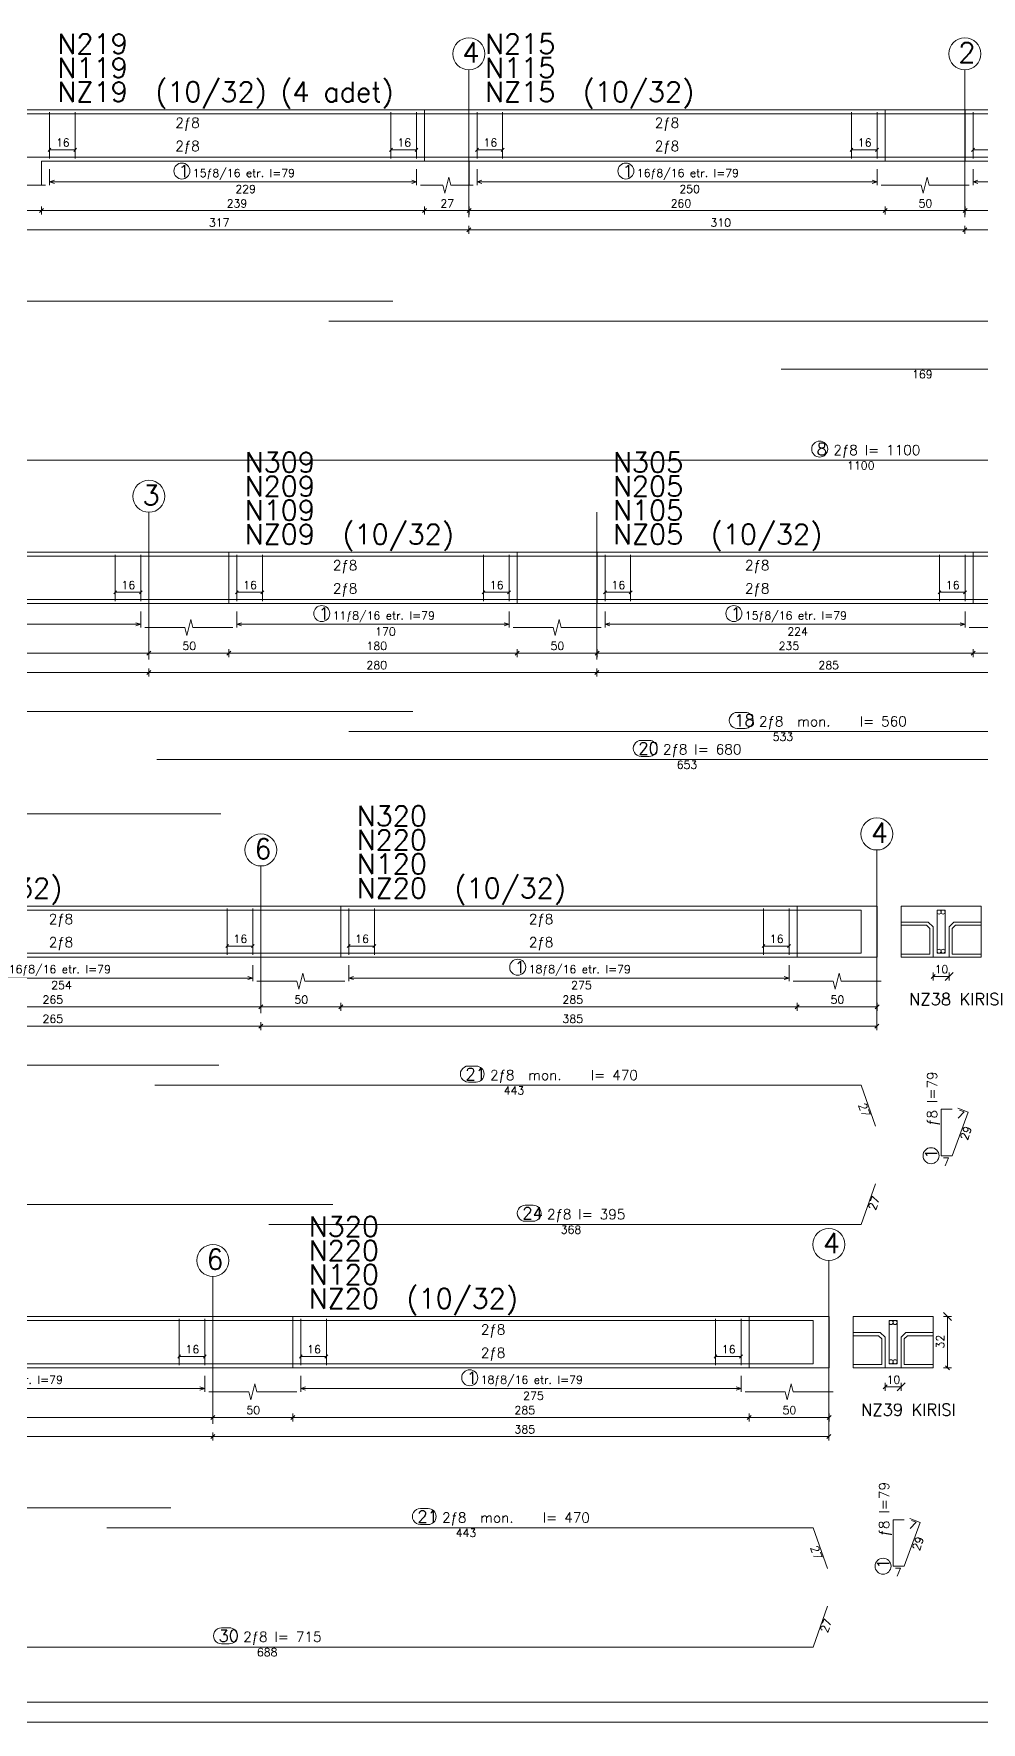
# Model space of a CAD drawing. Header units: inches. Extents: x -1.11 to 0.08, y 2.98 to 3.82.
# Drawn here: x -0.7101 to -0.4732, y 2.9812 to 3.4032 of the extents above; entities that cross this region are included whole.
import ezdxf

# ---------------------------------------------------------------- set-up
doc = ezdxf.new("R2010")
doc.units = ezdxf.units.IN
doc.header["$MEASUREMENT"] = 0
doc.linetypes.add('CENTER', pattern=[0.006500000000000001, 0.002, -0.001, 0.0005, -0.001, 0.002])
doc.linetypes.add('HIDDEN', pattern=[0.006, 0.002, -0.002, 0.002])
for name, color, linetype, lineweight in [('DONATI', 84, 'Continuous', 0), ('OLCU', 1, 'Continuous', 0), ('PENC2', 1, 'Continuous', 0), ('PENC3', 5, 'Continuous', 0), ('PENC4', 84, 'Continuous', 0), ('PEND2', 1, 'CENTER', 0), ('PENH3', 2, 'HIDDEN', 0)]:
    doc.layers.add(name, color=color, linetype=linetype, lineweight=lineweight)
doc.styles.add('RomanSTA', font='RomanSTA')

msp = doc.modelspace()

# ---------------------------------------------------------------- linework, layer by layer
at = {"layer": 'DONATI', "linetype": 'Continuous'}
for p, q in [((-1.084530444301764, 3.383233110782922), (-0.6203167601005237, 3.383233110782922)), ((-0.6363167627231281, 3.383233110782922), (-0.2452504201308887, 3.383233110782922)), ((-0.7261304421798389, 3.372433110782922), (-0.2852504415885608, 3.372433110782922)), ((-1.084530444301764, 3.336433110782921), (-0.6203167601005237, 3.336433110782921)), ((-0.6363167627231281, 3.331433110782922), (-0.2452504201308887, 3.331433110782922)), ((-0.5232504172698658, 3.319433110782922), (-0.455650465048949, 3.319433110782922)), ((-0.7261304421798389, 3.296633110782921), (-0.2852504415885608, 3.296633110782921)), ((-1.084530444301764, 3.272633110782921), (-0.6153304441348713, 3.272633110782921)), ((-0.6313304467574756, 3.272633110782921), (-0.4172504706756275, 3.272633110782921)), ((-1.084530444301764, 3.261833110782922), (-0.6633304520026844, 3.261833110782922)), ((-0.6793304546252887, 3.261833110782922), (-0.4172504706756275, 3.261833110782922)), ((-1.084530444301764, 3.233833110782922), (-0.6153304441348713, 3.233833110782922)), ((-0.6313304467574756, 3.228833110782921), (-0.4172504706756275, 3.228833110782921)), ((-0.6793304546252887, 3.221833110782922), (-0.4172504706756275, 3.221833110782922)), ((-1.084530444301764, 3.208233110782921), (-0.6633304520026844, 3.208233110782921)), ((-1.084530444301764, 3.184233110782921), (-0.6638104482070606, 3.184233110782921)), ((-0.679810450829665, 3.184233110782921), (-0.5032504363433521, 3.184233110782921)), ((-0.5032504363433521, 3.184233110782921), (-0.5032504363433521, 3.173433110782922)), ((-0.5032504363433521, 3.173433110782922), (-0.5032504363433521, 3.184233110782921)), ((-1.084530444301764, 3.173433110782922), (-0.6353304548637073, 3.173433110782922)), ((-0.6513304574863117, 3.173433110782922), (-0.5032504363433521, 3.173433110782922)), ((-1.084530444301764, 3.145433110782922), (-0.6638104482070606, 3.145433110782922)), ((-0.679810450829665, 3.140433110782921), (-0.5032504363433521, 3.140433110782921)), ((-0.5032504363433521, 3.140433110782921), (-0.499650435008208, 3.130233110782922)), ((-0.4832504554168384, 3.134433110782922), (-0.4832504554168384, 3.122833110782921)), ((-0.4832504554168384, 3.134433110782922), (-0.4804504676238697, 3.134433110782922)), ((-0.4804504676238697, 3.122833110782921), (-0.476450459517638, 3.133733110782921)), ((-0.4790787263290088, 3.134733110782922), (-0.476450459517638, 3.133733110782921)), ((-0.4804504676238697, 3.122833110782921), (-0.4832504554168384, 3.122833110782921)), ((-0.5032504363433521, 3.105633110782922), (-0.499650435008208, 3.115833110782921)), ((-1.084530444301764, 3.110633110782921), (-0.6353304548637073, 3.110633110782921)), ((-0.6513304574863117, 3.105633110782922), (-0.5032504363433521, 3.105633110782922)), ((-1.084530444301764, 3.081633110782922), (-0.6758104427234333, 3.081633110782922)), ((-0.6918104453460376, 3.081633110782922), (-0.5152504606620472, 3.081633110782922)), ((-0.5152504606620472, 3.081633110782922), (-0.5152504606620472, 3.070833110782921)), ((-0.5152504606620472, 3.070833110782921), (-0.5152504606620472, 3.081633110782922)), ((-0.7912504537479084, 3.070833110782921), (-0.5152504606620472, 3.070833110782921)), ((-1.084530444301764, 3.034833110782921), (-0.6758104427234333, 3.034833110782921)), ((-0.4952504201308887, 3.031833110782922), (-0.4952504201308887, 3.020233110782922)), ((-0.4952504201308887, 3.031833110782922), (-0.49245043233792, 3.031833110782922)), ((-0.49245043233792, 3.020233110782922), (-0.4884504242316883, 3.031133110782922)), ((-0.4910786910430591, 3.032133110782921), (-0.4884504242316883, 3.031133110782922)), ((-0.6918104453460376, 3.029833110782922), (-0.5152504606620472, 3.029833110782922)), ((-0.5152504606620472, 3.029833110782922), (-0.5116504593269031, 3.019633110782922)), ((-0.49245043233792, 3.020233110782922), (-0.4952504201308887, 3.020233110782922)), ((-0.5152504606620472, 3.000033110782922), (-0.5116504593269031, 3.010233110782921)), ((-0.7912504537479084, 3.000033110782922), (-0.5152504606620472, 3.000033110782922))]:
    msp.add_line(p, q, dxfattribs=at)
at = {"layer": 'OLCU', "linetype": 'Continuous'}
for p, q in [((-0.706483588971297, 3.373833110782921), (-0.7057775123492878, 3.374633110782922)), ((-0.7061296565906208, 3.373233110782921), (-0.7061308188811939, 3.375233110782922)), ((-0.7061304314510028, 3.374233110782922), (-0.6997304423228901, 3.374233110782922)), ((-0.7000835700408619, 3.373833110782921), (-0.699377523221175, 3.374633110782922)), ((-0.6997296376601856, 3.373233110782921), (-0.6997308297530811, 3.375233110782922)), ((-0.6211320026294391, 3.373833110782921), (-0.6204259558097522, 3.374633110782922)), ((-0.6207780702487629, 3.373233110782921), (-0.6207792623416584, 3.375233110782922)), ((-0.6207788749114673, 3.374233110782922), (-0.6143788559810321, 3.374233110782922)), ((-0.614731983699004, 3.373833110782921), (-0.6140259368793171, 3.374633110782922)), ((-0.6143780811206501, 3.373233110782921), (-0.6143792434112232, 3.375233110782922)), ((-0.5996035499946277, 3.373833110782921), (-0.5988975329772632, 3.374633110782922)), ((-0.5992496772185962, 3.373233110782921), (-0.599250809706847, 3.375233110782922)), ((-0.5992504520789783, 3.374233110782922), (-0.5928504629508655, 3.374233110782922)), ((-0.5932035608665149, 3.373833110782921), (-0.5924975438491504, 3.374633110782922)), ((-0.5928496284858387, 3.373233110782921), (-0.5928508205787342, 3.375233110782922)), ((-0.5060035748855274, 3.373833110782921), (-0.5052974982635181, 3.374633110782922)), ((-0.5056496425048511, 3.373233110782921), (-0.5056508345977466, 3.375233110782922)), ((-0.5056504173652332, 3.374233110782922), (-0.4992504282371204, 3.374233110782922)), ((-0.4996035857574146, 3.373833110782921), (-0.4988975091354053, 3.374633110782922)), ((-0.4992496533767383, 3.373233110782921), (-0.4992508454696338, 3.375233110782922)), ((-0.4756035967246692, 3.373833110782921), (-0.47489752010266, 3.374633110782922)), ((-0.475249664343993, 3.373233110782921), (-0.4752508564368885, 3.375233110782922)), ((-0.475250439204375, 3.374233110782922), (-0.4688504500762622, 3.374233110782922)), ((-0.690083579577605, 3.263233110782922), (-0.6893775327579181, 3.264033110782921)), ((-0.6897296471969288, 3.262633110782922), (-0.6897308392898243, 3.264633110782921)), ((-0.6897304518596332, 3.263633110782922), (-0.683330432929198, 3.263633110782922)), ((-0.6836835606471698, 3.263233110782922), (-0.682977513827483, 3.264033110782921)), ((-0.683329658068816, 3.262633110782922), (-0.6833308203593891, 3.264633110782921)), ((-0.6596835716144245, 3.263233110782922), (-0.6589775247947376, 3.264033110782921)), ((-0.6593296392337482, 3.262633110782922), (-0.6593308313266437, 3.264633110782921)), ((-0.6593304438964527, 3.263633110782922), (-0.6529304547683399, 3.263633110782922)), ((-0.6532835824863117, 3.263233110782922), (-0.6525775356666248, 3.264033110782921)), ((-0.6529296501056354, 3.262633110782922), (-0.6529308421985309, 3.264633110782921)), ((-0.5980035825149219, 3.263233110782922), (-0.5972975058929126, 3.264033110782921)), ((-0.5976496501342456, 3.262633110782922), (-0.5976508422271412, 3.264633110782921)), ((-0.5976504249946277, 3.263633110782922), (-0.5912504358665149, 3.263633110782922)), ((-0.5916035933868091, 3.263233110782922), (-0.5908975167647998, 3.264033110782921)), ((-0.5912496610061329, 3.262633110782922), (-0.5912508530990284, 3.264633110782921)), ((-0.5676036043540638, 3.263233110782922), (-0.5668975277320545, 3.264033110782921)), ((-0.5672496719733875, 3.262633110782922), (-0.5672508044616382, 3.264633110782921)), ((-0.5672504468337696, 3.263633110782922), (-0.5608504577056568, 3.263633110782922)), ((-0.5612035556213062, 3.263233110782922), (-0.5604975386039417, 3.264033110782921)), ((-0.5608496232406299, 3.262633110782922), (-0.5608508153335254, 3.264633110782921)), ((-0.4840035601035755, 3.263233110782922), (-0.483297543086211, 3.264033110782921)), ((-0.4836496277228992, 3.262633110782922), (-0.4836508198157947, 3.264633110782921)), ((-0.4836504621879261, 3.263633110782922), (-0.4772504730598133, 3.263633110782922)), ((-0.4776035709754627, 3.263233110782922), (-0.4768975539580982, 3.264033110782921)), ((-0.4772496385947864, 3.262633110782922), (-0.4772508306876819, 3.264633110782921)), ((-0.5341875119582813, 3.233633110782922), (-0.5322374863998096, 3.233633110782922)), ((-0.5341906710044544, 3.229633110782922), (-0.5322406454459827, 3.229633110782922)), ((-0.5581875009910267, 3.226633110782922), (-0.556237475432555, 3.226633110782922)), ((-0.5581906600371997, 3.222633110782922), (-0.5562406344787281, 3.222633110782922)), ((-0.662083582438628, 3.174833110782922), (-0.6613775356189411, 3.175633110782921)), ((-0.6617296500579517, 3.174233110782922), (-0.6617308421508472, 3.176233110782921)), ((-0.6617304547206562, 3.175233110782921), (-0.655330435790221, 3.175233110782921)), ((-0.6556835635081928, 3.174833110782922), (-0.6549775166885059, 3.175633110782921)), ((-0.6553296609298389, 3.174233110782922), (-0.655330823220412, 3.176233110782921)), ((-0.6316835744754474, 3.174833110782922), (-0.6309775276557605, 3.175633110782921)), ((-0.6313296420947712, 3.174233110782922), (-0.6313308341876667, 3.176233110782921)), ((-0.6313304467574756, 3.175233110782921), (-0.6249304576293628, 3.175233110782921)), ((-0.6252835853473346, 3.174833110782922), (-0.6245775087253254, 3.175633110782921)), ((-0.6249296529666584, 3.174233110782922), (-0.6249308450595539, 3.176233110782921)), ((-0.5280035896674793, 3.174833110782922), (-0.52729751304547, 3.175633110782921)), ((-0.527649657286803, 3.174233110782922), (-0.5276508493796985, 3.176233110782921)), ((-0.5276504321471851, 3.175233110782921), (-0.5212504430190723, 3.175233110782921)), ((-0.5216036005393665, 3.174833110782922), (-0.5208975239173572, 3.175633110782921)), ((-0.5212496681586902, 3.174233110782922), (-0.5212508602515857, 3.176233110782921)), ((-0.6014275117293995, 3.145233110782922), (-0.5994774861709278, 3.145233110782922)), ((-0.6014306707755726, 3.141233110782922), (-0.5994806452171009, 3.141233110782922)), ((-0.5871875448600452, 3.110433110782922), (-0.5852375193015735, 3.110433110782922)), ((-0.5871907039062183, 3.106433110782922), (-0.5852406783477466, 3.106433110782922)), ((-0.6740835769550007, 3.072233110782922), (-0.6733775301353138, 3.073033110782922)), ((-0.6737296445743244, 3.071633110782921), (-0.6737308366672199, 3.073633110782922)), ((-0.6737304492370289, 3.072633110782922), (-0.6673304303065937, 3.072633110782922)), ((-0.6676835878268879, 3.072233110782922), (-0.6669775112048786, 3.073033110782922)), ((-0.6673296554462116, 3.071633110782921), (-0.6673308475391071, 3.073633110782922)), ((-0.6436835689918201, 3.072233110782922), (-0.6429775221721332, 3.073033110782922)), ((-0.6433296366111438, 3.071633110782921), (-0.6433308287040393, 3.073633110782922)), ((-0.6433304412738483, 3.072633110782922), (-0.6369304521457355, 3.072633110782922)), ((-0.6372835798637073, 3.072233110782922), (-0.6365775330440204, 3.073033110782922)), ((-0.636929647483031, 3.071633110782921), (-0.6369308395759266, 3.073633110782922)), ((-0.5400035543815296, 3.072233110782922), (-0.5392975373641651, 3.073033110782922)), ((-0.5396496220008533, 3.071633110782921), (-0.5396508140937488, 3.073633110782922)), ((-0.5396504564658802, 3.072633110782922), (-0.5332504673377674, 3.072633110782922)), ((-0.5336035652534168, 3.072233110782922), (-0.5328975482360523, 3.073033110782922)), ((-0.5332496328727405, 3.071633110782921), (-0.533250824965636, 3.073633110782922)), ((-0.6134274764434497, 3.034633110782921), (-0.6114774806873005, 3.034633110782921)), ((-0.6134306652919452, 3.030633110782921), (-0.6114806695357959, 3.030633110782921)), ((-0.6631474955455463, 3.004833110782922), (-0.661197499789397, 3.004833110782922)), ((-0.6631506843940418, 3.000833110782922), (-0.6612006886378925, 3.000833110782922))]:
    msp.add_line(p, q, dxfattribs=at)
at = {"layer": 'PENC2', "linetype": 'Continuous'}
for p, q in [((-0.7061304314510028, 3.369433110782921), (-0.7061304314510028, 3.365433110782921)), ((-0.6143788559810321, 3.369433110782921), (-0.6143788559810321, 3.365433110782921)), ((-0.5992504520789783, 3.369433110782921), (-0.5992504520789783, 3.365433110782921)), ((-0.4992504282371204, 3.369433110782921), (-0.4992504282371204, 3.365433110782921)), ((-0.475250439204375, 3.369433110782921), (-0.475250439204375, 3.365433110782921)), ((-0.7171304388419788, 3.365433110782921), (-0.707130448378722, 3.365433110782921)), ((-0.7061304314510028, 3.366233110782922), (-0.7049304409400623, 3.366633110782922)), ((-0.7061304314510028, 3.366233110782922), (-0.6143788559810321, 3.366233110782922)), ((-0.7061304314510028, 3.366233110782922), (-0.7049304409400623, 3.365833110782921)), ((-0.6143788559810321, 3.366233110782922), (-0.6155788762942951, 3.366633110782922)), ((-0.6143788559810321, 3.366233110782922), (-0.6155788762942951, 3.365833110782921)), ((-0.6133788688556354, 3.365433110782921), (-0.6078146560565632, 3.365433110782921)), ((-0.6078146560565632, 3.365433110782921), (-0.6073146624938648, 3.363433110782922)), ((-0.6073146624938648, 3.363433110782922), (-0.6068146689311664, 3.365433110782921)), ((-0.6068146689311664, 3.365433110782921), (-0.6063146753684681, 3.367433110782922)), ((-0.6063146753684681, 3.367433110782922), (-0.6058146520034473, 3.365433110782921)), ((-0.6058146520034473, 3.365433110782921), (-0.600250439204375, 3.365433110782921)), ((-0.5992504520789783, 3.366233110782922), (-0.5980504317657154, 3.366633110782922)), ((-0.5992504520789783, 3.366233110782922), (-0.4992504282371204, 3.366233110782922)), ((-0.5992504520789783, 3.366233110782922), (-0.5980504317657154, 3.365833110782921)), ((-0.4992504282371204, 3.366233110782922), (-0.5004504485503833, 3.366633110782922)), ((-0.4992504282371204, 3.366233110782922), (-0.5004504485503833, 3.365833110782921)), ((-0.4982504411117237, 3.365433110782921), (-0.4882504506484668, 3.365433110782921)), ((-0.4882504506484668, 3.365433110782921), (-0.4877504272834461, 3.363433110782922)), ((-0.4877504272834461, 3.363433110782922), (-0.4872504635230701, 3.365433110782921)), ((-0.4872504635230701, 3.365433110782921), (-0.4867504401580494, 3.367433110782922)), ((-0.4867504401580494, 3.367433110782922), (-0.4862504167930286, 3.365433110782921)), ((-0.4862504167930286, 3.365433110782921), (-0.4762504263297718, 3.365433110782921)), ((-0.475250439204375, 3.366233110782922), (-0.4740504188911121, 3.366633110782922)), ((-0.475250439204375, 3.366233110782922), (-0.3052504225150745, 3.366233110782922)), ((-0.475250439204375, 3.366233110782922), (-0.4740504188911121, 3.365833110782921)), ((-0.7076304419414203, 3.359533110782921), (-0.7086304588691394, 3.358533110782921)), ((-0.7081304355041187, 3.360033110782922), (-0.7081304355041187, 3.358033110782921)), ((-0.6118788583652179, 3.359533110782921), (-0.612878875292937, 3.358533110782921)), ((-0.6123788519279163, 3.360033110782922), (-0.6123788519279163, 3.358033110782921)), ((-0.6007504625693958, 3.359533110782921), (-0.6017504496947925, 3.358533110782921)), ((-0.6012504263297718, 3.360033110782922), (-0.6012504263297718, 3.358033110782921)), ((-0.4967504306213062, 3.359533110782921), (-0.4977504177467029, 3.358533110782921)), ((-0.4972504539863269, 3.360033110782922), (-0.4972504539863269, 3.358033110782921)), ((-0.4767504496947925, 3.359533110782921), (-0.4777504368201893, 3.358533110782921)), ((-0.4772504730598133, 3.360033110782922), (-0.4772504730598133, 3.358033110782921)), ((-0.7280904515163105, 3.359033110782922), (-0.7081304355041187, 3.359033110782922)), ((-0.7081304355041187, 3.359033110782922), (-0.6123788519279163, 3.359033110782922)), ((-0.6123788519279163, 3.359033110782922), (-0.6012904210464161, 3.359033110782922)), ((-0.6012904210464161, 3.355233110782922), (-0.6012904210464161, 3.353233110782921)), ((-0.6012504263297718, 3.359033110782922), (-0.4972504539863269, 3.359033110782922)), ((-0.4972504539863269, 3.359033110782922), (-0.4772904677764576, 3.359033110782922)), ((-0.4772904677764576, 3.355233110782922), (-0.4772904677764576, 3.353233110782921)), ((-0.4772504730598133, 3.359033110782922), (-0.303250448264281, 3.359033110782922)), ((-0.7280904515163105, 3.354233110782921), (-0.6012904210464161, 3.354233110782921)), ((-0.6007904572860401, 3.354733110782921), (-0.6017904444114368, 3.353733110782922)), ((-0.6012904210464161, 3.354233110782921), (-0.4772904677764576, 3.354233110782921)), ((-0.4767904444114368, 3.354733110782921), (-0.4777904315368335, 3.353733110782922)), ((-0.4772904677764576, 3.354233110782921), (-0.2832904620544117, 3.354233110782921)), ((-0.683330432929198, 3.258833110782922), (-0.683330432929198, 3.254833110782922)), ((-0.6593304438964527, 3.258833110782922), (-0.6593304438964527, 3.254833110782922)), ((-0.5912504358665149, 3.258833110782922), (-0.5912504358665149, 3.254833110782922)), ((-0.5672504468337696, 3.258833110782922), (-0.5672504468337696, 3.254833110782922)), ((-0.4772504730598133, 3.258833110782922), (-0.4772504730598133, 3.254833110782922)), ((-0.7973304553405445, 3.255633110782922), (-0.683330432929198, 3.255633110782922)), ((-0.683330432929198, 3.255633110782922), (-0.684530453242461, 3.256033110782921)), ((-0.683330432929198, 3.255633110782922), (-0.684530453242461, 3.255233110782922)), ((-0.6823304458038013, 3.254833110782922), (-0.6723304553405445, 3.254833110782922)), ((-0.6723304553405445, 3.254833110782922), (-0.6718304319755237, 3.252833110782921)), ((-0.6718304319755237, 3.252833110782921), (-0.6713304384128254, 3.254833110782922)), ((-0.6713304384128254, 3.254833110782922), (-0.670830444850127, 3.256833110782921)), ((-0.670830444850127, 3.256833110782921), (-0.6703304512874286, 3.254833110782922)), ((-0.6703304512874286, 3.254833110782922), (-0.6603304310218494, 3.254833110782922)), ((-0.6593304438964527, 3.255633110782922), (-0.6581304533855121, 3.256033110782921)), ((-0.6593304438964527, 3.255633110782922), (-0.5912504358665149, 3.255633110782922)), ((-0.6593304438964527, 3.255633110782922), (-0.6581304533855121, 3.255233110782922)), ((-0.5912504358665149, 3.255633110782922), (-0.5924504561797779, 3.256033110782921)), ((-0.5912504358665149, 3.255633110782922), (-0.5924504561797779, 3.255233110782922)), ((-0.5902504487411182, 3.254833110782922), (-0.5802504582778614, 3.254833110782922)), ((-0.5802504582778614, 3.254833110782922), (-0.5797504349128406, 3.252833110782921)), ((-0.5797504349128406, 3.252833110782921), (-0.5792504711524646, 3.254833110782922)), ((-0.5792504711524646, 3.254833110782922), (-0.5787504477874439, 3.256833110782921)), ((-0.5787504477874439, 3.256833110782921), (-0.5782504244224231, 3.254833110782922)), ((-0.5782504244224231, 3.254833110782922), (-0.5682504339591663, 3.254833110782922)), ((-0.5672504468337696, 3.255633110782922), (-0.5660504265205066, 3.256033110782921)), ((-0.5672504468337696, 3.255633110782922), (-0.4772504730598133, 3.255633110782922)), ((-0.5672504468337696, 3.255633110782922), (-0.5660504265205066, 3.255233110782922)), ((-0.4772504730598133, 3.255633110782922), (-0.4784504337684314, 3.256033110782921)), ((-0.4772504730598133, 3.255633110782922), (-0.4784504337684314, 3.255233110782922)), ((-0.4762504263297718, 3.254833110782922), (-0.4662504358665149, 3.254833110782922)), ((-0.6812904341594379, 3.249433110782921), (-0.6812904341594379, 3.247433110782922)), ((-0.6613304479495685, 3.249433110782921), (-0.6613304479495685, 3.247433110782922)), ((-0.5892504616157215, 3.249433110782921), (-0.5892504616157215, 3.247433110782922)), ((-0.569250421084563, 3.249433110782921), (-0.569250421084563, 3.247433110782922)), ((-0.475250439204375, 3.249433110782921), (-0.475250439204375, 3.247433110782922)), ((-0.7993304295913379, 3.248433110782921), (-0.6813304586784046, 3.248433110782921)), ((-0.6807904405967395, 3.248933110782922), (-0.6817904575244587, 3.247933110782922)), ((-0.6812904341594379, 3.248433110782921), (-0.6613304479495685, 3.248433110782921)), ((-0.6608304543868702, 3.248933110782922), (-0.6618304415122669, 3.247933110782922)), ((-0.6613304479495685, 3.248433110782921), (-0.5892504616157215, 3.248433110782921)), ((-0.5887504382507007, 3.248933110782922), (-0.5897504253760975, 3.247933110782922)), ((-0.5892504616157215, 3.248433110782921), (-0.5692904158012073, 3.248433110782921)), ((-0.568750457324187, 3.248933110782922), (-0.5697504444495838, 3.247933110782922)), ((-0.569250421084563, 3.248433110782921), (-0.475250439204375, 3.248433110782921)), ((-0.4747504158393543, 3.248933110782922), (-0.4757504625693958, 3.247933110782922)), ((-0.475250439204375, 3.248433110782921), (-0.4552904529945057, 3.248433110782921)), ((-0.8192904456035297, 3.243633110782921), (-0.6812904341594379, 3.243633110782921)), ((-0.6807904405967395, 3.244133110782922), (-0.6817904575244587, 3.243133110782922)), ((-0.6812904341594379, 3.244633110782921), (-0.6812904341594379, 3.242633110782922)), ((-0.6812904341594379, 3.243633110782921), (-0.5692904158012073, 3.243633110782921)), ((-0.5687904520408313, 3.244133110782922), (-0.5697904391662281, 3.243133110782922)), ((-0.5692904158012073, 3.244633110782921), (-0.5692904158012073, 3.242633110782922)), ((-0.5692904158012073, 3.243633110782921), (-0.4552904529945057, 3.243633110782921)), ((-0.4932504458800953, 3.181233110782922), (-0.4864504499808948, 3.181233110782922)), ((-0.4932504458800953, 3.180433110782921), (-0.4868504567519825, 3.180433110782921)), ((-0.4868504567519825, 3.180433110782921), (-0.4860504432098072, 3.179633110782921)), ((-0.4864504499808948, 3.181233110782922), (-0.4852504296676319, 3.180033110782921)), ((-0.4860504432098072, 3.179633110782921), (-0.4860504432098072, 3.173233110782922)), ((-0.4852504296676319, 3.180033110782921), (-0.4852504296676319, 3.172433110782921)), ((-0.480050460852782, 3.181233110782922), (-0.4812504215614002, 3.180033110782921)), ((-0.4812504215614002, 3.180033110782921), (-0.4812504215614002, 3.172433110782921)), ((-0.4796504540816944, 3.180433110782921), (-0.4804504676238697, 3.179633110782921)), ((-0.4804504676238697, 3.179633110782921), (-0.4804504676238697, 3.173233110782922)), ((-0.480050460852782, 3.181233110782922), (-0.4732504649535816, 3.181233110782922)), ((-0.4732504649535816, 3.180433110782921), (-0.4796504540816944, 3.180433110782921)), ((-0.655330435790221, 3.170433110782922), (-0.655330435790221, 3.166433110782922)), ((-0.6313304467574756, 3.170433110782922), (-0.6313304467574756, 3.166433110782922)), ((-0.5212504430190723, 3.170433110782922), (-0.5212504430190723, 3.166433110782922)), ((-0.4860504432098072, 3.173233110782922), (-0.4932504458800953, 3.173233110782922)), ((-0.4932504458800953, 3.172433110782921), (-0.4852504296676319, 3.172433110782921)), ((-0.4812504215614002, 3.172433110782921), (-0.4732504649535816, 3.172433110782921)), ((-0.4804504676238697, 3.173233110782922), (-0.4732504649535816, 3.173233110782922)), ((-0.7572504444495838, 3.167233110782921), (-0.655330435790221, 3.167233110782921)), ((-0.655330435790221, 3.167233110782921), (-0.6565304561034839, 3.167633110782921)), ((-0.655330435790221, 3.167233110782921), (-0.6565304561034839, 3.166833110782922)), ((-0.6543304486648243, 3.166433110782922), (-0.6443304582015674, 3.166433110782922)), ((-0.6443304582015674, 3.166433110782922), (-0.6438304348365467, 3.164433110782921)), ((-0.6438304348365467, 3.164433110782921), (-0.6433304412738483, 3.166433110782922)), ((-0.6433304412738483, 3.166433110782922), (-0.6428304477111499, 3.168433110782921)), ((-0.6428304477111499, 3.168433110782921), (-0.6423304541484516, 3.166433110782922)), ((-0.6423304541484516, 3.166433110782922), (-0.6323304338828724, 3.166433110782922)), ((-0.6313304467574756, 3.167233110782921), (-0.6301304562465351, 3.167633110782921)), ((-0.6313304467574756, 3.167233110782921), (-0.5212504430190723, 3.167233110782921)), ((-0.6313304467574756, 3.167233110782921), (-0.6301304562465351, 3.166833110782922)), ((-0.5212504430190723, 3.167233110782921), (-0.5224504633323352, 3.167633110782921)), ((-0.5212504430190723, 3.167233110782921), (-0.5224504633323352, 3.166833110782922)), ((-0.5202504558936756, 3.166433110782922), (-0.5102504654304187, 3.166433110782922)), ((-0.5102504654304187, 3.166433110782922), (-0.509750442065398, 3.164433110782921)), ((-0.509750442065398, 3.164433110782921), (-0.5092504187003772, 3.166433110782922)), ((-0.5092504187003772, 3.166433110782922), (-0.5087504549400013, 3.168433110782921)), ((-0.5087504549400013, 3.168433110782921), (-0.5082504315749805, 3.166433110782922)), ((-0.5082504315749805, 3.166433110782922), (-0.4982504411117237, 3.166433110782922)), ((-0.4847504659072559, 3.168133110782922), (-0.4857504530326526, 3.167133110782922)), ((-0.4852504296676319, 3.168633110782921), (-0.4852504296676319, 3.166633110782922)), ((-0.4852504296676319, 3.167633110782921), (-0.4812504215614002, 3.167633110782921)), ((-0.4822504682914417, 3.166633110782922), (-0.4802504344360035, 3.168633110782921)), ((-0.4812504215614002, 3.166633110782922), (-0.4812504215614002, 3.168633110782921)), ((-0.6532904370204609, 3.161033110782922), (-0.6532904370204609, 3.159033110782921)), ((-0.6333304508105915, 3.161033110782922), (-0.6333304508105915, 3.159033110782921)), ((-0.5192504687682789, 3.161033110782922), (-0.5192504687682789, 3.159033110782921)), ((-0.4992504282371204, 3.161033110782922), (-0.4992504282371204, 3.159033110782921)), ((-0.7592504485026996, 3.160033110782921), (-0.6533304317371051, 3.160033110782921)), ((-0.6527904434577625, 3.160533110782922), (-0.6537904305831592, 3.159533110782922)), ((-0.6532904370204609, 3.160033110782921), (-0.6333304508105915, 3.160033110782921)), ((-0.6328304572478931, 3.160533110782922), (-0.6338304443732898, 3.159533110782922)), ((-0.6333304508105915, 3.160033110782921), (-0.5192504687682789, 3.160033110782921)), ((-0.5187504454032581, 3.160533110782922), (-0.5197504325286548, 3.159533110782922)), ((-0.5192504687682789, 3.160033110782921), (-0.4992904229537647, 3.160033110782921)), ((-0.4997504516021412, 3.159533110782922), (-0.4987504644767444, 3.160533110782922)), ((-0.7592904432193439, 3.155233110782921), (-0.6532904370204609, 3.155233110782921)), ((-0.6527904434577625, 3.155733110782922), (-0.6537904305831592, 3.154733110782922)), ((-0.6532904370204609, 3.156233110782921), (-0.6532904370204609, 3.154233110782922)), ((-0.6532904370204609, 3.155233110782921), (-0.4992904229537647, 3.155233110782921)), ((-0.4997904463187854, 3.154733110782922), (-0.4987904591933887, 3.155733110782922)), ((-0.4992904229537647, 3.156233110782921), (-0.4992904229537647, 3.154233110782922)), ((-0.4806504412070911, 3.081633110782922), (-0.4826504154578846, 3.083633110782921)), ((-0.4826504154578846, 3.082633110782921), (-0.4806504412070911, 3.082633110782921)), ((-0.4816504283324878, 3.069833110782922), (-0.4816504283324878, 3.082633110782921)), ((-0.5052504701987903, 3.078633110782921), (-0.4984504742995899, 3.078633110782921)), ((-0.5052504701987903, 3.077833110782922), (-0.4988504214660328, 3.077833110782922)), ((-0.4988504214660328, 3.077833110782922), (-0.4980504675285022, 3.077033110782922)), ((-0.4984504742995899, 3.078633110782921), (-0.4972504539863269, 3.077433110782922)), ((-0.4980504675285022, 3.077033110782922), (-0.4980504675285022, 3.070633110782921)), ((-0.4972504539863269, 3.077433110782922), (-0.4972504539863269, 3.069833110782922)), ((-0.4920504255668323, 3.078633110782921), (-0.4932504458800953, 3.077433110782922)), ((-0.4932504458800953, 3.077433110782922), (-0.4932504458800953, 3.069833110782922)), ((-0.4916504187957447, 3.077833110782922), (-0.49245043233792, 3.077033110782922)), ((-0.49245043233792, 3.077033110782922), (-0.49245043233792, 3.070633110782921)), ((-0.4920504255668323, 3.078633110782921), (-0.4852504296676319, 3.078633110782921)), ((-0.4852504296676319, 3.077833110782922), (-0.4916504187957447, 3.077833110782922)), ((-0.4980504675285022, 3.070633110782921), (-0.5052504701987903, 3.070633110782921)), ((-0.5052504701987903, 3.069833110782922), (-0.4972504539863269, 3.069833110782922)), ((-0.4932504458800953, 3.069833110782922), (-0.4852504296676319, 3.069833110782922)), ((-0.49245043233792, 3.070633110782921), (-0.4852504296676319, 3.070633110782921)), ((-0.4826504154578846, 3.069833110782922), (-0.4806504412070911, 3.069833110782922)), ((-0.4821504516975086, 3.070333110782922), (-0.4811504645721119, 3.069333110782921)), ((-0.7692504389659565, 3.064633110782922), (-0.6673304303065937, 3.064633110782922)), ((-0.6673304303065937, 3.064633110782922), (-0.6685304506198566, 3.065033110782922)), ((-0.6673304303065937, 3.064633110782922), (-0.6685304506198566, 3.064233110782922)), ((-0.6673304303065937, 3.067833110782921), (-0.6673304303065937, 3.063833110782921)), ((-0.6663304431811969, 3.063833110782921), (-0.6563304527179401, 3.063833110782921)), ((-0.6563304527179401, 3.063833110782921), (-0.6558304591552417, 3.061833110782922)), ((-0.6558304591552417, 3.061833110782922), (-0.655330435790221, 3.063833110782921)), ((-0.655330435790221, 3.063833110782921), (-0.6548304422275226, 3.065833110782922)), ((-0.6548304422275226, 3.065833110782922), (-0.6543304486648243, 3.063833110782921)), ((-0.6543304486648243, 3.063833110782921), (-0.6443304582015674, 3.063833110782921)), ((-0.6433304412738483, 3.067833110782921), (-0.6433304412738483, 3.063833110782921)), ((-0.6433304412738483, 3.064633110782922), (-0.6421304507629078, 3.065033110782922)), ((-0.6433304412738483, 3.064633110782922), (-0.5332504673377674, 3.064633110782922)), ((-0.6433304412738483, 3.064633110782922), (-0.6421304507629078, 3.064233110782922)), ((-0.5332504673377674, 3.064633110782922), (-0.5344504280463855, 3.065033110782922)), ((-0.5332504673377674, 3.064633110782922), (-0.5344504280463855, 3.064233110782922)), ((-0.5332504673377674, 3.067833110782921), (-0.5332504673377674, 3.063833110782921)), ((-0.5322504206077259, 3.063833110782921), (-0.522250430144469, 3.063833110782921)), ((-0.522250430144469, 3.063833110782921), (-0.5217504663840931, 3.061833110782922)), ((-0.5217504663840931, 3.061833110782922), (-0.5212504430190723, 3.063833110782921)), ((-0.5212504430190723, 3.063833110782921), (-0.5207504196540516, 3.065833110782922)), ((-0.5207504196540516, 3.065833110782922), (-0.5202504558936756, 3.063833110782921)), ((-0.5202504558936756, 3.063833110782921), (-0.5102504654304187, 3.063833110782921)), ((-0.4967504306213062, 3.065533110782921), (-0.4977504177467029, 3.064533110782921)), ((-0.4972504539863269, 3.066033110782922), (-0.4972504539863269, 3.064033110782922)), ((-0.4972504539863269, 3.065033110782922), (-0.4932504458800953, 3.065033110782922)), ((-0.494250433005492, 3.064033110782922), (-0.4922504587546985, 3.066033110782922)), ((-0.4932504458800953, 3.064033110782922), (-0.4932504458800953, 3.066033110782922)), ((-0.7712504430190723, 3.057433110782922), (-0.6653304560558002, 3.057433110782922)), ((-0.6647904379741352, 3.057933110782922), (-0.6657904549018543, 3.056933110782921)), ((-0.6652904315368335, 3.058433110782921), (-0.6652904315368335, 3.056433110782922)), ((-0.6652904315368335, 3.057433110782922), (-0.6453304453269642, 3.057433110782922)), ((-0.6448304517642658, 3.057933110782922), (-0.6458304388896625, 3.056933110782921)), ((-0.6453304453269642, 3.058433110782921), (-0.6453304453269642, 3.056433110782922)), ((-0.6453304453269642, 3.057433110782922), (-0.5312504334823291, 3.057433110782922)), ((-0.5307504697219532, 3.057933110782922), (-0.5317504568473499, 3.056933110782921)), ((-0.5312504334823291, 3.058433110782921), (-0.5312504334823291, 3.056433110782922)), ((-0.5312504334823291, 3.057433110782922), (-0.5112904472724598, 3.057433110782922)), ((-0.5117504163161914, 3.056933110782921), (-0.5107504291907947, 3.057933110782922)), ((-0.5112504525558155, 3.058433110782921), (-0.5112504525558155, 3.056433110782922)), ((-0.7712904377357166, 3.052633110782922), (-0.6652904315368335, 3.052633110782922)), ((-0.6647904379741352, 3.053133110782921), (-0.6657904549018543, 3.052133110782921)), ((-0.6652904315368335, 3.053633110782922), (-0.6652904315368335, 3.051633110782921)), ((-0.6652904315368335, 3.052633110782922), (-0.5112904472724598, 3.052633110782922)), ((-0.5117904706374805, 3.052133110782921), (-0.510790423907439, 3.053133110782921)), ((-0.5112904472724598, 3.053633110782922), (-0.5112904472724598, 3.051633110782921))]:
    msp.add_line(p, q, dxfattribs=at)
at = {"layer": 'PENC2'}
for centre in [(-0.67305345968167, 3.368933110782922), (-0.5620492263213794, 3.368933110782922), (-0.5135891003982227, 3.299433110782922), (-0.6380892558471363, 3.258333110782921), (-0.5350492759124439, 3.258333110782921), (-0.589089231051604, 3.169933110782921), (-0.4857504530326526, 3.122833110782921), (-0.6010892553702991, 3.067333110782922), (-0.4977504773513477, 3.020233110782922)]:
    msp.add_circle(centre, 0.002000000094994903, dxfattribs=at)
for centre, start, end in [((-0.5341890616790455, 3.231633110782921), 90.00122447294544, 270.0036734188379), ((-0.5322390957252185, 3.231633110782921), 270.0036734188379, 90.00122447294544), ((-0.5581890507117908, 3.224633110782921), 90.00122447294544, 270.0036734188379), ((-0.5562390847579639, 3.224633110782921), 270.0036734188379, 90.00122447294544), ((-0.6014290614501636, 3.143233110782921), 90.00122447294544, 270.0036734188379), ((-0.5994790954963367, 3.143233110782921), 270.0036734188379, 90.00122447294544), ((-0.5871890945808094, 3.108433110782922), 90.00122447294544, 270.0036734188379), ((-0.5852391286269825, 3.108433110782922), 270.0036734188379, 90.00122447294544), ((-0.6134290857688587, 3.032633110782922), 90.00122447294544, 270.0036734188379), ((-0.6114790900127094, 3.032633110782922), 270.0036734188379, 90.00122447294544), ((-0.6631491048709552, 3.002833110782921), 90.00122447294544, 270.0036734188379), ((-0.661199109114806, 3.002833110782921), 270.0036734188379, 90.00122447294544)]:
    msp.add_arc(centre, 0.002000000094994903, start, end, dxfattribs=at)
at = {"layer": 'PENC3', "linetype": 'Continuous'}
for p, q in [((-0.7280904515163105, 3.384233110782922), (-0.6012904210464161, 3.384233110782922)), ((-0.6012904210464161, 3.384233110782922), (-0.4772904677764576, 3.384233110782922)), ((-0.4772904677764576, 3.384233110782922), (-0.2832904620544117, 3.384233110782922)), ((-0.7081304355041187, 3.365433110782921), (-0.7081304355041187, 3.371433110782922)), ((-0.7081304355041187, 3.371433110782922), (-0.6123788519279163, 3.371433110782922)), ((-0.6123788519279163, 3.371433110782922), (-0.6012904210464161, 3.371433110782922)), ((-0.6012504263297718, 3.365433110782921), (-0.6012504263297718, 3.371433110782922)), ((-0.6012504263297718, 3.371433110782922), (-0.4972504539863269, 3.371433110782922)), ((-0.4972504539863269, 3.371433110782922), (-0.4772904677764576, 3.371433110782922)), ((-0.4772904677764576, 3.371433110782922), (-0.4772504730598133, 3.371433110782922)), ((-0.4772504730598133, 3.371433110782922), (-0.303250448264281, 3.371433110782922)), ((-0.8192904456035297, 3.273633110782922), (-0.6812904341594379, 3.273633110782922)), ((-0.6812904341594379, 3.273633110782922), (-0.5692904158012073, 3.273633110782922)), ((-0.5692904158012073, 3.273633110782922), (-0.4552904529945057, 3.273633110782922)), ((-0.7993304295913379, 3.260833110782921), (-0.6813304586784046, 3.260833110782921)), ((-0.6813304586784046, 3.260833110782921), (-0.6812904341594379, 3.260833110782921)), ((-0.6812904341594379, 3.260833110782921), (-0.6613304479495685, 3.260833110782921)), ((-0.6613304479495685, 3.260833110782921), (-0.5892504616157215, 3.260833110782921)), ((-0.5892504616157215, 3.260833110782921), (-0.5692904158012073, 3.260833110782921)), ((-0.5692904158012073, 3.260833110782921), (-0.569250421084563, 3.260833110782921)), ((-0.569250421084563, 3.260833110782921), (-0.475250439204375, 3.260833110782921)), ((-0.475250439204375, 3.260833110782921), (-0.4552904529945057, 3.260833110782921)), ((-0.7592904432193439, 3.185233110782922), (-0.6532904370204609, 3.185233110782922)), ((-0.6532904370204609, 3.185233110782922), (-0.4992904229537647, 3.185233110782922)), ((-0.4992904229537647, 3.185233110782922), (-0.4992504282371204, 3.185233110782922)), ((-0.4992504282371204, 3.185233110782922), (-0.4992504282371204, 3.172433110782921)), ((-0.4932504458800953, 3.185233110782922), (-0.4732504649535816, 3.185233110782922)), ((-0.7592504485026996, 3.172433110782921), (-0.6533304317371051, 3.172433110782921)), ((-0.6533304317371051, 3.172433110782921), (-0.6532904370204609, 3.172433110782921)), ((-0.6532904370204609, 3.172433110782921), (-0.6333304508105915, 3.172433110782921)), ((-0.6333304508105915, 3.172433110782921), (-0.5192504687682789, 3.172433110782921)), ((-0.5192504687682789, 3.172433110782921), (-0.4992904229537647, 3.172433110782921)), ((-0.4992904229537647, 3.172433110782921), (-0.4992504282371204, 3.172433110782921)), ((-0.4852504296676319, 3.172433110782921), (-0.4812504215614002, 3.172433110782921)), ((-0.7712904377357166, 3.082633110782921), (-0.6652904315368335, 3.082633110782921)), ((-0.6652904315368335, 3.082633110782921), (-0.5112904472724598, 3.082633110782921)), ((-0.5112904472724598, 3.082633110782921), (-0.5112504525558155, 3.082633110782921)), ((-0.5112504525558155, 3.082633110782921), (-0.5112504525558155, 3.069833110782922)), ((-0.5052504701987903, 3.082633110782921), (-0.4852504296676319, 3.082633110782921)), ((-0.7712504430190723, 3.069833110782922), (-0.6653304560558002, 3.069833110782922)), ((-0.6653304560558002, 3.069833110782922), (-0.6652904315368335, 3.069833110782922)), ((-0.6652904315368335, 3.069833110782922), (-0.6453304453269642, 3.069833110782922)), ((-0.6453304453269642, 3.069833110782922), (-0.5312504334823291, 3.069833110782922)), ((-0.5312504334823291, 3.069833110782922), (-0.5112904472724598, 3.069833110782922)), ((-0.5112904472724598, 3.069833110782922), (-0.5112504525558155, 3.069833110782922)), ((-0.4972504539863269, 3.069833110782922), (-0.4932504458800953, 3.069833110782922)), ((-1.106530444182555, 2.986233110782921), (0.08246956630786251, 2.986233110782921)), ((-1.106530444182555, 2.981233110782922), (0.08246956630786251, 2.981233110782922))]:
    msp.add_line(p, q, dxfattribs=at)
at = {"layer": 'PENC3'}
for centre in [(-0.6012904210464161, 3.398233110782921), (-0.4772904677764576, 3.398233110782921), (-0.6812904341594379, 3.287633110782922), (-0.4992904229537647, 3.203233110782922), (-0.6532904370204609, 3.199233110782921), (-0.5112904472724598, 3.100633110782922), (-0.6652904315368335, 3.096633110782922)]:
    msp.add_circle(centre, 0.004000000189989805, dxfattribs=at)
at = {"layer": 'PENC4', "linetype": 'Continuous'}
for p, q in [((-0.7061304314510028, 3.383633110782922), (-0.7061304314510028, 3.372033110782922)), ((-0.6997304423228901, 3.383633110782922), (-0.6997304423228901, 3.372033110782922)), ((-0.6207788749114673, 3.383633110782922), (-0.6207788749114673, 3.372033110782922)), ((-0.6143788559810321, 3.383633110782922), (-0.6143788559810321, 3.372033110782922)), ((-0.5992504520789783, 3.383633110782922), (-0.5992504520789783, 3.372033110782922)), ((-0.5928504629508655, 3.383633110782922), (-0.5928504629508655, 3.372033110782922)), ((-0.5056504173652332, 3.383633110782922), (-0.5056504173652332, 3.372033110782922)), ((-0.4992504282371204, 3.383633110782922), (-0.4992504282371204, 3.372033110782922)), ((-0.475250439204375, 3.383633110782922), (-0.475250439204375, 3.372033110782922)), ((-0.6897304518596332, 3.273033110782921), (-0.6897304518596332, 3.261433110782922)), ((-0.683330432929198, 3.273033110782921), (-0.683330432929198, 3.261433110782922)), ((-0.6593304438964527, 3.273033110782921), (-0.6593304438964527, 3.261433110782922)), ((-0.6529304547683399, 3.273033110782921), (-0.6529304547683399, 3.261433110782922)), ((-0.5976504249946277, 3.273033110782921), (-0.5976504249946277, 3.261433110782922)), ((-0.5912504358665149, 3.273033110782921), (-0.5912504358665149, 3.261433110782922)), ((-0.5672504468337696, 3.273033110782921), (-0.5672504468337696, 3.261433110782922)), ((-0.5608504577056568, 3.273033110782921), (-0.5608504577056568, 3.261433110782922)), ((-0.4836504621879261, 3.273033110782921), (-0.4836504621879261, 3.261433110782922)), ((-0.4772504730598133, 3.273033110782921), (-0.4772504730598133, 3.261433110782922)), ((-0.6617304547206562, 3.184633110782921), (-0.6617304547206562, 3.173033110782922)), ((-0.655330435790221, 3.184633110782921), (-0.655330435790221, 3.173033110782922)), ((-0.6313304467574756, 3.184633110782921), (-0.6313304467574756, 3.173033110782922)), ((-0.6249304576293628, 3.184633110782921), (-0.6249304576293628, 3.173033110782922)), ((-0.5276504321471851, 3.184633110782921), (-0.5276504321471851, 3.173033110782922)), ((-0.5212504430190723, 3.184633110782921), (-0.5212504430190723, 3.173033110782922)), ((-0.4842504425422351, 3.184233110782921), (-0.4822504682914417, 3.184233110782921)), ((-0.4842504425422351, 3.173433110782922), (-0.4842504425422351, 3.184233110782921)), ((-0.4822504682914417, 3.184233110782921), (-0.4822504682914417, 3.173433110782922)), ((-0.4822504682914417, 3.173433110782922), (-0.4842504425422351, 3.173433110782922)), ((-0.6737304492370289, 3.082033110782922), (-0.6737304492370289, 3.070433110782921)), ((-0.6673304303065937, 3.082033110782922), (-0.6673304303065937, 3.070433110782921)), ((-0.6433304412738483, 3.082033110782922), (-0.6433304412738483, 3.070433110782921)), ((-0.6369304521457355, 3.082033110782922), (-0.6369304521457355, 3.070433110782921)), ((-0.5396504564658802, 3.082033110782922), (-0.5396504564658802, 3.070433110782921)), ((-0.5332504673377674, 3.082033110782922), (-0.5332504673377674, 3.070433110782921)), ((-0.4962504668609302, 3.081633110782922), (-0.494250433005492, 3.081633110782922)), ((-0.4962504668609302, 3.070833110782921), (-0.4962504668609302, 3.081633110782922)), ((-0.494250433005492, 3.081633110782922), (-0.494250433005492, 3.070833110782921)), ((-0.494250433005492, 3.070833110782921), (-0.4962504668609302, 3.070833110782921))]:
    msp.add_line(p, q, dxfattribs=at)
at = {"layer": 'PENC4'}
for centre in [(-0.4837504191772144, 3.183733110782922), (-0.4827504320518177, 3.183733110782922), (-0.4837504191772144, 3.173933110782921), (-0.4827504320518177, 3.173933110782921), (-0.4957504434959095, 3.081133110782921), (-0.4947504563705127, 3.081133110782921), (-0.4957504434959095, 3.071333110782922), (-0.4947504563705127, 3.071333110782922)]:
    msp.add_circle(centre, 0.0005000000237487257, dxfattribs=at)
at = {"layer": 'PEND2', "linetype": 'CENTER'}
for p, q in [((-0.6012904210464161, 3.394233110782921), (-0.6012904210464161, 3.357433110782921)), ((-0.4772904677764576, 3.394233110782921), (-0.4772904677764576, 3.357433110782921)), ((-0.6812904341594379, 3.283633110782922), (-0.6812904341594379, 3.246833110782922)), ((-0.5692904158012073, 3.283633110782922), (-0.5692904158012073, 3.246833110782922)), ((-0.4992904229537647, 3.199233110782921), (-0.4992904229537647, 3.154433110782922)), ((-0.6532904370204609, 3.195233110782921), (-0.6532904370204609, 3.158433110782922)), ((-0.5112904472724598, 3.096633110782922), (-0.5112904472724598, 3.051833110782922)), ((-0.6652904315368335, 3.092633110782922), (-0.6652904315368335, 3.055833110782921))]:
    msp.add_line(p, q, dxfattribs=at)
at = {"layer": 'PENH3', "linetype": 'HIDDEN'}
for p, q in [((-0.6123788519279163, 3.384233110782922), (-0.6123788519279163, 3.371433110782922)), ((-0.4972504539863269, 3.384233110782922), (-0.4972504539863269, 3.371433110782922)), ((-0.4772504730598133, 3.384233110782922), (-0.4772504730598133, 3.371433110782922)), ((-0.6813304586784046, 3.273633110782922), (-0.6813304586784046, 3.260833110782921)), ((-0.6613304479495685, 3.273633110782922), (-0.6613304479495685, 3.260833110782921)), ((-0.5892504616157215, 3.273633110782922), (-0.5892504616157215, 3.260833110782921)), ((-0.569250421084563, 3.273633110782922), (-0.569250421084563, 3.260833110782921)), ((-0.475250439204375, 3.273633110782922), (-0.475250439204375, 3.260833110782921)), ((-0.6533304317371051, 3.185233110782922), (-0.6533304317371051, 3.172433110782921)), ((-0.6333304508105915, 3.185233110782922), (-0.6333304508105915, 3.172433110782921)), ((-0.5192504687682789, 3.185233110782922), (-0.5192504687682789, 3.172433110782921)), ((-0.4932504458800953, 3.185233110782922), (-0.4932504458800953, 3.172433110782921)), ((-0.4732504649535816, 3.185233110782922), (-0.4732504649535816, 3.172433110782921)), ((-0.6653304560558002, 3.082633110782921), (-0.6653304560558002, 3.069833110782922)), ((-0.6453304453269642, 3.082633110782921), (-0.6453304453269642, 3.069833110782922)), ((-0.5312504334823291, 3.082633110782921), (-0.5312504334823291, 3.069833110782922)), ((-0.5052504701987903, 3.082633110782921), (-0.5052504701987903, 3.069833110782922)), ((-0.4852504296676319, 3.082633110782921), (-0.4852504296676319, 3.069833110782922))]:
    msp.add_line(p, q, dxfattribs=at)

# ---------------------------------------------------------------- texts
at = {"layer": 'PENC2', "style": 'RomanSTA'}
for s, p in [(' 229', (-0.6610546572581928, 3.363433110782922)), (' 250', (-0.5500504537002247, 3.363433110782922)), ('169', (-0.4904908104316394, 3.317133110782922)), ('1100', (-0.5067308111564319, 3.294333110782921)), (' 170', (-0.6260904534236591, 3.252833110782921)), (' 224', (-0.5230504436866443, 3.252833110782921)), ('533', (-0.5253307981864612, 3.226533110782921)), ('653', (-0.5493307872192066, 3.219533110782922)), (' 254', (-0.7070904536620777, 3.164433110782921)), (' 275', (-0.5770904584304493, 3.164433110782921)), ('443', (-0.5925707979575794, 3.138133110782921)), ('7', (-0.4828504486457508, 3.120333110782922)), ('368', (-0.5783308310882251, 3.103333110782922)), (' 275', (-0.5890904231444996, 3.061833110782922)), ('443', (-0.6045708222762745, 3.027533110782922)), ('7', (-0.4948504729644458, 3.017733110782922)), ('688', (-0.6542908115760486, 2.997733110782922))]:
    msp.add_text(s, height=0.002, dxfattribs=at).set_placement(p)
for s, rotation, p in [('27', 289.4750992176179, (-0.5039404793159168, 3.135533110782922)), ('7', 339.8333282901543, (-0.479525045909087, 3.132433110782921)), ('29', 69.82973879579806, (-0.4766753478423755, 3.126533110782922)), ('27', 70.5297986741655, (-0.4996540112868946, 3.109033110782922)), ('7', 339.8333282901543, (-0.4915250106231372, 3.029833110782922)), ('29', 69.82973879579806, (-0.4886753721610706, 3.023933110782921)), ('27', 289.4750992176179, (-0.5159404440299671, 3.024933110782921)), ('27', 70.5297986741655, (-0.5116539760009449, 3.003433110782922))]:
    msp.add_text(s, height=0.002, rotation=rotation, dxfattribs=at).set_placement(p)
at = {"layer": 'PENC3', "style": 'RomanSTA'}
for s, height, p in [('2ƒ8', 0.0025, (-0.6746904416457813, 3.379733110782921)), ('2ƒ8', 0.0025, (-0.5548146529571216, 3.379733110782921)), ('16', 0.002, (-0.7045307619945209, 3.375033110782922)), ('2ƒ8', 0.0025, (-0.6746904416457813, 3.373933110782922)), ('16', 0.002, (-0.619179175652663, 3.375033110782922)), ('16', 0.002, (-0.5976507826224964, 3.375033110782922)), ('2ƒ8', 0.0025, (-0.5548146529571216, 3.373933110782922)), ('16', 0.002, (-0.5040507479087513, 3.375033110782922)), ('  15ƒ8/16 etr. l=79', 0.002, (-0.6730546517745655, 3.367433110782922)), ('  16ƒ8/16 etr. l=79', 0.002, (-0.5620504184142749, 3.367433110782922)), ('239', 0.002, (-0.6618546409980457, 3.359833110782922)), ('27', 0.002, (-0.6084346635715168, 3.359833110782922)), ('260', 0.002, (-0.5508504672423999, 3.359833110782922)), ('50', 0.002, (-0.4888704581634205, 3.359833110782922)), ('317', 0.002, (-0.6662904484645527, 3.355033110782922)), ('310', 0.002, (-0.5408904714957874, 3.355033110782922)), ('  2ƒ8 l= 1100', 0.0025, (-0.5135902924911182, 3.297933110782922)), ('2ƒ8', 0.0025, (-0.6352904303447406, 3.269133110782922)), ('2ƒ8', 0.0025, (-0.5322504206077259, 3.269133110782922)), ('16', 0.002, (-0.6881307526008289, 3.264433110782921)), ('16', 0.002, (-0.6577307446376484, 3.264433110782921)), ('16', 0.002, (-0.5960507555381458, 3.264433110782921)), ('16', 0.002, (-0.5656507773772876, 3.264433110782921)), ('16', 0.002, (-0.4820507331267994, 3.264433110782921)), ('2ƒ8', 0.0025, (-0.6352904303447406, 3.263333110782922)), ('2ƒ8', 0.0025, (-0.5322504206077259, 3.263333110782922)), ('  11ƒ8/16 etr. l=79', 0.002, (-0.6380904479400318, 3.256833110782921)), ('  15ƒ8/16 etr. l=79', 0.002, (-0.5350504680053394, 3.256833110782921)), ('50', 0.002, (-0.6729104383365314, 3.249233110782922)), ('180', 0.002, (-0.626890437163512, 3.249233110782922)), ('50', 0.002, (-0.580870465792815, 3.249233110782922)), ('235', 0.002, (-0.5238504572288196, 3.249233110782922)), ('280', 0.002, (-0.626890437163512, 3.244433110782921)), ('285', 0.002, (-0.5138904614822071, 3.244433110782921)), ('  2ƒ8  mon.   l= 560', 0.0025, (-0.5321902795211475, 3.230133110782921)), ('  2ƒ8 l= 680', 0.0025, (-0.5561902685538929, 3.223133110782921)), ('2ƒ8', 0.0025, (-0.7063304348365467, 3.180733110782922)), ('2ƒ8', 0.0025, (-0.5862904353515308, 3.180733110782922)), ('16', 0.002, (-0.6601307554618518, 3.176033110782921)), ('16', 0.002, (-0.6297307474986713, 3.176033110782921)), ('16', 0.002, (-0.5260507626907032, 3.176033110782921)), ('2ƒ8', 0.0025, (-0.7063304348365467, 3.174933110782922)), ('2ƒ8', 0.0025, (-0.5862904353515308, 3.174933110782922)), ('  16ƒ8/16 etr. l=79', 0.002, (-0.7190904481784504, 3.168433110782921)), ('  18ƒ8/16 etr. l=79', 0.002, (-0.5890904231444996, 3.168433110782921)), ('10', 0.002, (-0.4848504228965442, 3.168433110782921)), ('265', 0.002, (-0.7078904374019306, 3.160833110782922)), ('50', 0.002, (-0.6449104411975544, 3.160833110782922)), ('285', 0.002, (-0.5778904719726246, 3.160833110782922)), ('50', 0.002, (-0.5108704729453724, 3.160833110782922)), ('NZ38 KIRISI', 0.003, (-0.4912504716293018, 3.160433110782921)), ('265', 0.002, (-0.7078904374019306, 3.156033110782921)), ('385', 0.002, (-0.5778904719726246, 3.156033110782921)), ('  2ƒ8  mon.   l= 470', 0.0025, (-0.5994302792922657, 3.141733110782921)), ('  2ƒ8 l= 395', 0.0025, (-0.5851903124229114, 3.106933110782922)), ('2ƒ8', 0.0025, (-0.5982904596702259, 3.078133110782922)), ('16', 0.002, (-0.6721307499782245, 3.073433110782922)), ('16', 0.002, (-0.641730742015044, 3.073433110782922)), ('2ƒ8', 0.0025, (-0.5982904596702259, 3.072333110782921)), ('16', 0.002, (-0.5380507274047535, 3.073433110782922)), ('  16ƒ8/16 etr. l=79', 0.002, (-0.731090442694823, 3.065833110782922)), ('  18ƒ8/16 etr. l=79', 0.002, (-0.6010904474631946, 3.065833110782922)), ('10', 0.002, (-0.4968504472152393, 3.065833110782922)), ('50', 0.002, (-0.656910435713927, 3.058233110782921)), ('285', 0.002, (-0.5898904366866748, 3.058233110782921)), ('50', 0.002, (-0.5228704376594226, 3.058233110782921)), ('NZ39 KIRISI', 0.003, (-0.5032504363433521, 3.057833110782922)), ('385', 0.002, (-0.5898904366866748, 3.053433110782922)), ('  2ƒ8  mon.   l= 470', 0.0025, (-0.6114302738086383, 3.031133110782922)), ('  2ƒ8 l= 715', 0.0025, (-0.6611502929107349, 3.001333110782921))]:
    msp.add_text(s, height=height, dxfattribs=at).set_placement(p)
for s, height, p in [('    ƒ8 l=79', 0.0025, (-0.4842504425422351, 3.122833110782921)), ('32', 0.002, (-0.4824504418746631, 3.074633110782921)), ('    ƒ8 l=79', 0.0025, (-0.4962504668609302, 3.020233110782922))]:
    msp.add_text(s, height=height, rotation=90.00122447294544, dxfattribs=at).set_placement(p)
at = {"layer": 'PENC4', "style": 'RomanSTA'}
for s, height, p in [('N219', 0.005, (-0.7041304572002094, 3.398233110782921)), ('N215', 0.005, (-0.5972504182235401, 3.398233110782921)), ('N119', 0.005, (-0.7041304572002094, 3.392233110782922)), ('4', 0.005, (-0.6029095216170948, 3.396033110782922)), ('N115', 0.005, (-0.5972504182235401, 3.392233110782922)), ('2', 0.005, (-0.4789118929282825, 3.396033110782922)), ('NZ19  (10/32) (4 adet)', 0.005, (-0.7041304572002094, 3.386233110782921)), ('NZ15  (10/32)', 0.005, (-0.5972504182235401, 3.386233110782921)), ('1', 0.003, (-0.6738046570197742, 3.367433110782922)), ('1', 0.003, (-0.5628004236594837, 3.367433110782922)), ('8', 0.003, (-0.514340297736327, 3.297933110782922)), ('N309', 0.005, (-0.6573304398433368, 3.293633110782921)), ('N305', 0.005, (-0.5652504725829761, 3.293633110782921)), ('N209', 0.005, (-0.6573304398433368, 3.287633110782922)), ('N205', 0.005, (-0.5652504725829761, 3.287633110782922)), ('3', 0.005, (-0.6829130514041584, 3.285433110782922)), ('N109', 0.005, (-0.6573304398433368, 3.281633110782922)), ('N105', 0.005, (-0.5652504725829761, 3.281633110782922)), ('NZ09  (10/32)', 0.005, (-0.6573304398433368, 3.275633110782922)), ('NZ05  (10/32)', 0.005, (-0.5652504725829761, 3.275633110782922)), ('1', 0.003, (-0.6388404531852405, 3.256833110782921)), ('1', 0.003, (-0.5358004732505481, 3.256833110782921)), ('18', 0.003, (-0.5349402590171497, 3.230133110782921)), ('20', 0.003, (-0.5589402480498951, 3.223133110782921)), ('N320', 0.005, (-0.6293304427043598, 3.205233110782922)), ('N220', 0.005, (-0.6293304427043598, 3.199233110782921)), ('4', 0.005, (-0.5007904334441822, 3.201033110782921)), ('6', 0.005, (-0.6549213989154499, 3.197033110782922)), ('N120', 0.005, (-0.6293304427043598, 3.193233110782922)), ('NZ26  (10/32)', 0.005, (-0.7552504403964679, 3.187233110782921)), ('NZ20  (10/32)', 0.005, (-0.6293304427043598, 3.187233110782921)), ('1', 0.003, (-0.5898404283897083, 3.168433110782921)), ('21', 0.003, (-0.6021802587882679, 3.141733110782921)), ('N320', 0.005, (-0.6413304372207325, 3.102633110782921)), ('24', 0.003, (-0.5879402919189136, 3.106933110782922)), ('4', 0.005, (-0.5127904577628772, 3.098433110782921)), ('6', 0.005, (-0.6669213934318226, 3.094433110782921)), ('N220', 0.005, (-0.6413304372207325, 3.096633110782922)), ('N120', 0.005, (-0.6413304372207325, 3.090633110782921)), ('NZ20  (10/32)', 0.005, (-0.6413304372207325, 3.084633110782922)), ('1', 0.003, (-0.6018404527084034, 3.065833110782922)), ('21', 0.003, (-0.6141802831069629, 3.031133110782922)), ('30', 0.003, (-0.6639003022090595, 3.001333110782921))]:
    msp.add_text(s, height=height, dxfattribs=at).set_placement(p)
for p in [(-0.4842516346351307, 3.122033110782922), (-0.4962516589538257, 3.019533110782922)]:
    msp.add_text('1', height=0.003, rotation=90.00122447294544, dxfattribs=at).set_placement(p)

doc.saveas('drawing.dxf')
